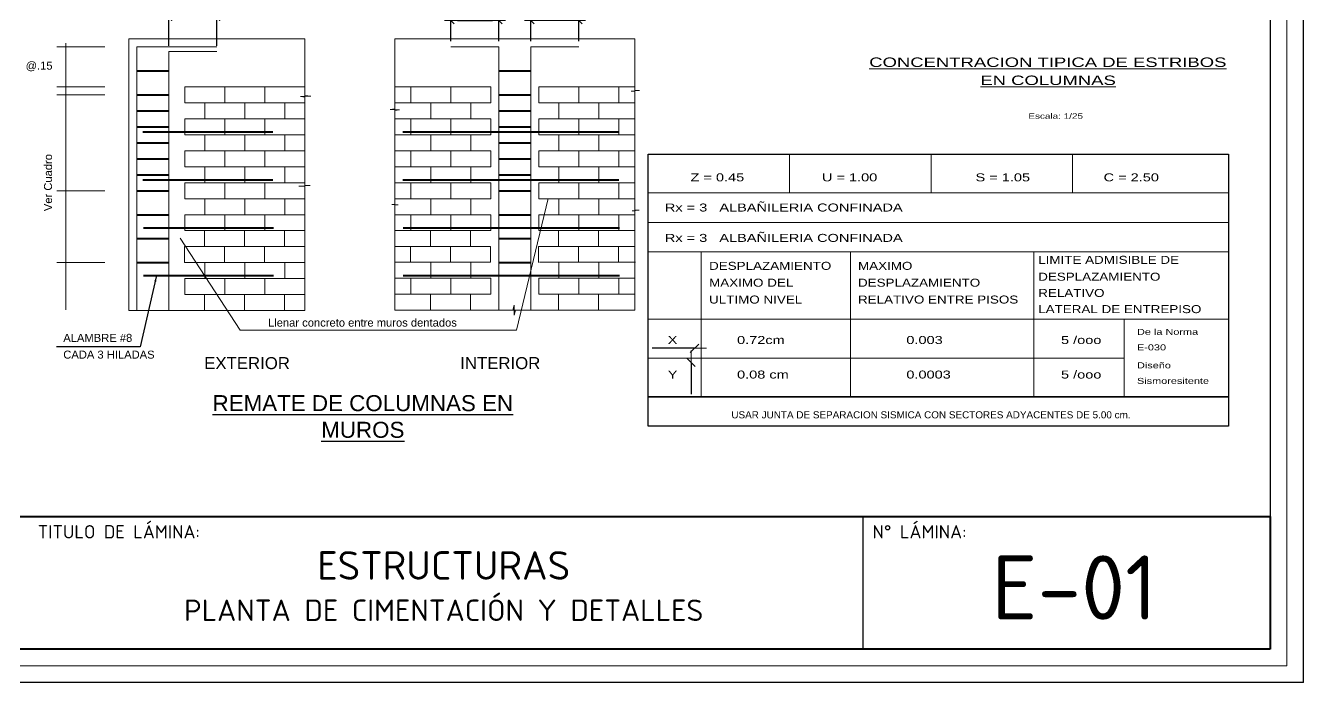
# Model space of a CAD drawing. Header units: millimetres. Extents: x 10559 to 10691, y -16579 to -16550.
# Drawn here: x 10584.19 to 10600.16, y -16579.17 to -16570.96 of the extents above; entities that cross this region are included whole.
import ezdxf

# ---------------------------------------------------------------- set-up
doc = ezdxf.new("R2010")
doc.units = ezdxf.units.MM
for name, color, linetype, lineweight in [('.02', 2, 'Continuous', 20), ('0.1', 1, 'Continuous', 0), ('A-COTAS', 1, 'Continuous', 13), ('ACERO', 4, 'Continuous', 40), ('Cotas', 8, 'Continuous', 13), ('COTAS-01', 1, 'Continuous', 9), ('LAMINA', 7, 'Continuous', 25), ('P4', 144, 'Continuous', 40), ('P6', 255, 'Continuous', 20), ('TEXTOS-CHICOS-03', 8, 'Continuous', 30), ('TITULO', 5, 'Continuous', 15)]:
    doc.layers.add(name, color=color, linetype=linetype, lineweight=lineweight)
doc.layers.add('Texto', color=5, linetype='Continuous')
doc.styles.add('80', font='romans.shx', dxfattribs={"width": 1.25, "oblique": 15, "height": 0.08})
doc.styles.add('ARIAL', font='arial.ttf')
doc.styles.add('R80-50', font='arial.ttf', dxfattribs={"width": 1.3, "height": 0.08})
doc.styles.get("Standard").update_dxf_attribs({"font": 'arial.ttf'})
doc.styles.add('Texto 120', font='arial.ttf', dxfattribs={"width": 1.4, "height": 0.12})
doc.dimstyles.new('1-50', dxfattribs={"dimtxt": 0.08, "dimasz": 0.1, "dimexe": 0.1, "dimexo": 0.1, "dimgap": 0.05, "dimtad": 1, "dimtoh": 1, "dimzin": 4, "dimdsep": 46, "dimtxsty": 'R80-50', "dimblk1": 'TICK1', "dimblk2": 'TICK1', "dimsah": 1, "dimcen": 0.09, "dimclrt": 3, "dimadec": 0, "dimazin": 0, "dimtfac": 1, "dimtix": 1, "dimtmove": 0, "dimatfit": 3, "dimldrblk": 'TICK1', "dimfxl": 1, "dimtolj": 1, "dimtzin": 0, "dimarcsym": 0})
doc.dimstyles.new('25', dxfattribs={"dimtxt": 0.1, "dimasz": 0.08, "dimexe": 0.05, "dimexo": 0.07, "dimgap": 0.05, "dimtad": 2, "dimtih": 1, "dimtoh": 1, "dimlfac": 0.5, "dimzin": 5, "dimdsep": 46, "dimtxsty": 'ARIAL', "dimblk": 'DIMTICK', "dimcen": -0.01, "dimdle": 0.05, "dimclrd": 2, "dimclre": 1, "dimclrt": 7, "dimadec": 0, "dimazin": 0, "dimtfac": 1, "dimtix": 1, "dimtmove": 0, "dimatfit": 3, "dimldrblk": 'ARCHTICK', "dimfxl": 0.05, "dimtvp": 0.166667, "dimtolj": 1, "dimtzin": 0, "dimarcsym": 0})
doc.dimstyles.new('FLECHA', dxfattribs={"dimscale": 0.5, "dimtxt": 0.08, "dimasz": 0.15, "dimexe": 0.15, "dimexo": 0.15, "dimgap": 0.05, "dimtad": 1, "dimlfac": 0.5, "dimzin": 4, "dimdsep": 46, "dimtxsty": '80', "dimcen": 1, "dimdle": 0.3, "dimclrd": 1, "dimclre": 1, "dimclrt": 3, "dimadec": 0, "dimazin": 0, "dimtfac": 1, "dimtix": 1, "dimtmove": 0, "dimatfit": 3, "dimfxl": 1, "dimtolj": 1, "dimtzin": 4, "dimarcsym": 0})

# ---------------------------------------------------------------- blocks, each defined once
blk = doc.blocks.new('TICK1')
at = {"layer": 'COTAS-01'}
blk.add_line((-1, 0), (1, 0), dxfattribs=at)
at = {"layer": 'COTAS-01', "color": 4}
blk.add_line((-0.35, -0.35), (0.35, 0.35), dxfattribs=at)
blk = doc.blocks.new('DIMTICK')
at = {"color": 2}
for p, q in [((-1, 0), (1, 0)), ((0, 1), (0, -1))]:
    blk.add_line(p, q, dxfattribs=at)
at = {"color": 6, "const_width": 0.2}
blk.add_lwpolyline([(-0.5, 0.5), (0.5, -0.5)], dxfattribs=at)
blk = doc.blocks.new('*D150')
at = {"layer": 'Cotas', "color": 1, "lineweight": -2, "transparency": 16777216}
for p, q in [((10590.509, -16571.151), (10590.509, -16570.845)), ((10591.109, -16571.151), (10591.109, -16570.845))]:
    blk.add_line(p, q, dxfattribs=at)
at = {"layer": 'Cotas', "color": 2, "lineweight": -2, "transparency": 16777216}
blk.add_line((10591.029, -16570.895), (10590.589, -16570.895), dxfattribs=at)
at = {"layer": 'Defpoints', "color": 0, "transparency": 16777216}
for p in [(10590.509, -16570.895), (10590.509, -16571.221), (10591.109, -16571.221)]:
    blk.add_point(p, dxfattribs=at)
at = {"layer": 'Cotas', "color": 2, "lineweight": -2, "transparency": 16777216, "xscale": 0.08, "yscale": 0.08, "zscale": 0.08, "rotation": 180}
blk.add_blockref('DIMTICK', (10590.509, -16570.895), dxfattribs=at)
at = {"layer": 'Cotas', "color": 2, "lineweight": -2, "transparency": 16777216, "xscale": 0.08, "yscale": 0.08, "zscale": 0.08}
blk.add_blockref('DIMTICK', (10591.109, -16570.895), dxfattribs=at)
at = {"layer": 'Cotas', "color": 7, "transparency": 16777216, "insert": (10590.809, -16570.794), "char_height": 0.1, "attachment_point": 5, "style": 'ARIAL'}
blk.add_mtext('\\A1;.30', dxfattribs=at)
blk = doc.blocks.new('_ARCHTICK')
at = {"color": 0, "linetype": 'ByBlock', "const_width": 0.15}
blk.add_lwpolyline([(-0.5, -0.5), (0.5, 0.5)], dxfattribs=at)
blk = doc.blocks.new('*D151')
at = {"layer": 'Cotas', "color": 1, "lineweight": -2, "transparency": 16777216}
for p, q in [((10585.984, -16571.211), (10585.984, -16570.806)), ((10586.584, -16571.211), (10586.584, -16570.806))]:
    blk.add_line(p, q, dxfattribs=at)
at = {"layer": 'Cotas', "color": 2, "lineweight": -2, "transparency": 16777216}
blk.add_line((10586.504, -16570.856), (10586.064, -16570.856), dxfattribs=at)
at = {"layer": 'Defpoints', "color": 0, "transparency": 16777216}
for p in [(10585.984, -16570.856), (10585.984, -16571.281), (10586.584, -16571.281)]:
    blk.add_point(p, dxfattribs=at)
at = {"layer": 'Cotas', "color": 2, "lineweight": -2, "transparency": 16777216, "xscale": 0.08, "yscale": 0.08, "zscale": 0.08, "rotation": 180}
blk.add_blockref('DIMTICK', (10585.984, -16570.856), dxfattribs=at)
at = {"layer": 'Cotas', "color": 2, "lineweight": -2, "transparency": 16777216, "xscale": 0.08, "yscale": 0.08, "zscale": 0.08}
blk.add_blockref('DIMTICK', (10586.584, -16570.856), dxfattribs=at)
at = {"layer": 'Cotas', "color": 7, "transparency": 16777216, "insert": (10586.284, -16570.755), "char_height": 0.1, "attachment_point": 5, "style": 'ARIAL'}
blk.add_mtext('\\A1;.30', dxfattribs=at)
blk = doc.blocks.new('*D154')
at = {"layer": 'Cotas', "color": 1, "lineweight": -2, "transparency": 16777216}
for p, q in [((10589.509, -16571.151), (10589.509, -16570.845)), ((10590.109, -16571.151), (10590.109, -16570.845))]:
    blk.add_line(p, q, dxfattribs=at)
at = {"layer": 'Cotas', "color": 2, "lineweight": -2, "transparency": 16777216}
blk.add_line((10589.589, -16570.895), (10590.029, -16570.895), dxfattribs=at)
at = {"layer": 'Defpoints', "color": 0, "transparency": 16777216}
for p in [(10590.109, -16570.895), (10589.509, -16571.221), (10590.109, -16571.221)]:
    blk.add_point(p, dxfattribs=at)
at = {"layer": 'Cotas', "color": 2, "lineweight": -2, "transparency": 16777216, "xscale": 0.08, "yscale": 0.08, "zscale": 0.08, "rotation": 180}
blk.add_blockref('DIMTICK', (10589.509, -16570.895), dxfattribs=at)
at = {"layer": 'Cotas', "color": 2, "lineweight": -2, "transparency": 16777216, "xscale": 0.08, "yscale": 0.08, "zscale": 0.08}
blk.add_blockref('DIMTICK', (10590.109, -16570.895), dxfattribs=at)
at = {"layer": 'Cotas', "color": 7, "transparency": 16777216, "insert": (10589.809, -16570.794), "char_height": 0.1, "attachment_point": 5, "style": 'ARIAL'}
blk.add_mtext('\\A1;.30', dxfattribs=at)
blk = doc.blocks.new('HTRHTRHTR')
for p, q in [((4244.53, -165.78), (4244.53, 437.54)), ((4235.83, 428.85), (4235.83, -157.09)), ((3400.57, -122.31), (4235.83, -122.31)), ((3944.67, -122.31), (3596.93, -122.31)), ((4129.23, -122.31), (4129.23, -157.09)), ((4235.83, -157.09), (3400.57, -157.09)), ((3400.57, -157.09), (4235.83, -157.09)), ((3770.8, -157.09), (3944.67, -157.09)), ((4244.53, -165.78), (3391.88, -165.78))]:
    blk.add_line(p, q)
at = {"layer": 'P4', "color": 7}
for p, q in [((3400.57, -122.31), (4235.83, -122.31)), ((4235.83, -122.31), (4235.83, -157.09)), ((4235.83, -157.09), (3400.57, -157.09))]:
    blk.add_line(p, q, dxfattribs=at)
at = {"layer": 'P6', "color": 7}
for p, q in [((4240.18, 433.19), (4240.18, -161.44)), ((4240.18, -161.44), (3396.22, -161.44))]:
    blk.add_line(p, q, dxfattribs=at)
at = {"char_height": 3.4774, "attachment_point": 1}
for s, width, insert in [('{\\fISOCPEUR|b0|i0|c0|p34;TITULO DE LÁMINA:}', 53.1793, (3913.33, -124.61)), ('{\\fISOCPEUR|b0|i0|c0|p34;N° LÁMINA:}', 41.0566, (4131.75, -124.61))]:
    blk.add_mtext_dynamic_manual_height_columns(s, width=width, gutter_width=1.07, heights=[0], dxfattribs=dict(at, insert=insert))

msp = doc.modelspace()

# ---------------------------------------------------------------- linework, layer by layer
at = {"layer": '.02', "color": 2}
for p, q in [((10585.48413, -16571.12052), (10585.48413, -16574.52052)), ((10585.48413, -16571.12052), (10587.68413, -16571.12052)), ((10587.68413, -16571.12052), (10587.68413, -16574.52052)), ((10588.80852, -16571.12052), (10591.80852, -16571.12052)), ((10588.80852, -16571.12052), (10588.80852, -16571.33619)), ((10591.80852, -16571.12052), (10591.80852, -16571.33619)), ((10588.80852, -16571.33619), (10588.80852, -16574.51639)), ((10591.80852, -16571.33619), (10591.80852, -16574.51639)), ((10586.18413, -16571.72052), (10587.68413, -16571.72052)), ((10587.18413, -16571.72052), (10587.18413, -16571.92052)), ((10589.00852, -16571.72052), (10589.00852, -16571.92052)), ((10590.60852, -16571.72052), (10591.80852, -16571.72052)), ((10587.75832, -16571.83798), (10587.62703, -16571.84358)), ((10587.62703, -16571.84358), (10587.68413, -16571.85198)), ((10587.68413, -16571.83239), (10587.75832, -16571.83798)), ((10591.86565, -16571.76899), (10591.76021, -16571.77476)), ((10591.76021, -16571.77476), (10591.80852, -16571.78052)), ((10591.80852, -16571.76707), (10591.86565, -16571.76899)), ((10587.43413, -16571.92052), (10587.43413, -16572.12052)), ((10588.80852, -16571.99814), (10588.7471, -16572.00606)), ((10588.7471, -16572.00606), (10588.86412, -16572.012)), ((10588.86412, -16572.012), (10588.80852, -16572.01993)), ((10589.25852, -16571.92052), (10589.25852, -16572.12052)), ((10590.60852, -16571.92052), (10591.80852, -16571.92052)), ((10587.18413, -16572.12052), (10587.18413, -16572.32052)), ((10589.00852, -16572.12052), (10589.00852, -16572.32052)), ((10587.43413, -16572.32052), (10587.43413, -16572.52052)), ((10589.25852, -16572.32052), (10589.25852, -16572.52052)), ((10587.18413, -16572.52052), (10587.18413, -16572.72052)), ((10589.00852, -16572.52052), (10589.00852, -16572.72052)), ((10587.43413, -16572.72052), (10587.43413, -16572.92052)), ((10589.25852, -16572.72052), (10589.25852, -16572.92052)), ((10587.18413, -16572.92052), (10587.18413, -16573.12052)), ((10587.7497, -16572.95656), (10587.60926, -16572.96379)), ((10587.60926, -16572.96379), (10587.68413, -16572.96792)), ((10587.68413, -16572.95139), (10587.7497, -16572.95656)), ((10589.00852, -16572.92052), (10589.00852, -16573.12052)), ((10587.43413, -16573.12052), (10587.43413, -16573.32052)), ((10588.80852, -16573.19005), (10588.77002, -16573.19263)), ((10588.77002, -16573.19263), (10588.84993, -16573.19779)), ((10589.25852, -16573.12052), (10589.25852, -16573.32052)), ((10587.18413, -16573.32052), (10587.18413, -16573.52052)), ((10588.84993, -16573.19779), (10588.80852, -16573.20295)), ((10589.00852, -16573.32052), (10589.00852, -16573.52052)), ((10591.85946, -16573.26498), (10591.77419, -16573.27056)), ((10591.80852, -16573.26498), (10591.85946, -16573.26498)), ((10587.42919, -16573.52052), (10587.42919, -16573.72052)), ((10589.25358, -16573.52052), (10589.25358, -16573.72052)), ((10587.17919, -16573.72052), (10587.17919, -16573.92052)), ((10589.00358, -16573.72052), (10589.00358, -16573.92052)), ((10587.43413, -16573.92052), (10587.43413, -16574.12052)), ((10589.25852, -16573.91639), (10589.25852, -16574.11639)), ((10590.61345, -16573.91639), (10591.81345, -16573.91639)), ((10587.18413, -16574.12052), (10587.18413, -16574.32052)), ((10589.00852, -16574.11639), (10589.00852, -16574.31639)), ((10587.42919, -16574.32052), (10587.42919, -16574.52052)), ((10589.25358, -16574.31639), (10589.25358, -16574.51639)), ((10590.28402, -16574.51639), (10590.29986, -16574.45228)), ((10590.29986, -16574.45228), (10590.29986, -16574.57666)), ((10587.68413, -16574.52052), (10585.48413, -16574.52052)), ((10588.80852, -16574.51639), (10591.80852, -16574.51639)), ((10590.29986, -16574.57666), (10590.3157, -16574.51639))]:
    msp.add_line(p, q, dxfattribs=at)
at = {"layer": '0.1', "color": 1}
for p, q in [((10584.58413, -16571.22052), (10585.18413, -16571.22052)), ((10584.69378, -16571.21721), (10584.69378, -16571.17515)), ((10584.69378, -16571.21721), (10584.69378, -16574.51025)), ((10584.58413, -16571.72052), (10585.18413, -16571.72052)), ((10584.58413, -16571.82052), (10585.18413, -16571.82052)), ((10584.58413, -16573.02052), (10585.18413, -16573.02052)), ((10590.32727, -16574.76592), (10590.72421, -16573.11943)), ((10586.87471, -16574.76592), (10586.12657, -16573.61592)), ((10584.58413, -16573.92052), (10585.18413, -16573.92052)), ((10586.87471, -16574.76592), (10590.32727, -16574.76592))]:
    msp.add_line(p, q, dxfattribs=at)
at = {"layer": '0.1', "color": 4}
for p, q in [((10585.58413, -16574.52052), (10585.58413, -16571.22052)), ((10585.58413, -16571.22052), (10586.58413, -16571.22052)), ((10590.10852, -16571.22052), (10589.50852, -16571.22052)), ((10590.10852, -16571.33619), (10590.10852, -16571.22052)), ((10590.50852, -16571.22052), (10591.10852, -16571.22052)), ((10590.50852, -16571.33619), (10590.50852, -16571.22052)), ((10585.98413, -16574.52052), (10585.98413, -16571.28052)), ((10585.98413, -16571.28052), (10586.58413, -16571.28052)), ((10590.10852, -16574.51639), (10590.10852, -16571.33619)), ((10590.50852, -16574.51639), (10590.50852, -16571.33619))]:
    msp.add_line(p, q, dxfattribs=at)
at = {"layer": '0.1', "color": 2}
for p, q in [((10586.18413, -16571.72052), (10586.18413, -16571.92052)), ((10586.68413, -16571.72052), (10586.68413, -16571.92052)), ((10588.80852, -16571.72052), (10590.00852, -16571.72052)), ((10589.50852, -16571.72052), (10589.50852, -16571.92052)), ((10590.00852, -16571.72052), (10590.00852, -16571.92052)), ((10590.60852, -16571.72052), (10590.60852, -16571.92052)), ((10591.10852, -16571.72052), (10591.10852, -16571.92052)), ((10591.60852, -16571.72052), (10591.60852, -16571.92052)), ((10586.18413, -16571.92052), (10587.68413, -16571.92052)), ((10586.43413, -16571.92052), (10586.43413, -16572.12052)), ((10586.93413, -16571.92052), (10586.93413, -16572.12052)), ((10588.80852, -16571.92052), (10590.00852, -16571.92052)), ((10589.75852, -16571.92052), (10589.75852, -16572.12052)), ((10590.85852, -16571.92052), (10590.85852, -16572.12052)), ((10591.35852, -16571.92052), (10591.35852, -16572.12052)), ((10586.18413, -16572.12052), (10587.68413, -16572.12052)), ((10586.18413, -16572.12052), (10586.18413, -16572.32052)), ((10586.68413, -16572.12052), (10586.68413, -16572.32052)), ((10588.80852, -16572.12052), (10590.00852, -16572.12052)), ((10589.50852, -16572.12052), (10589.50852, -16572.32052)), ((10590.00852, -16572.12052), (10590.00852, -16572.32052)), ((10590.60852, -16572.12052), (10590.60852, -16572.32052)), ((10590.60852, -16572.12052), (10591.80852, -16572.12052)), ((10591.10852, -16572.12052), (10591.10852, -16572.32052)), ((10591.60852, -16572.12052), (10591.60852, -16572.32052)), ((10586.18413, -16572.32052), (10587.68413, -16572.32052)), ((10586.43413, -16572.32052), (10586.43413, -16572.52052)), ((10586.93413, -16572.32052), (10586.93413, -16572.52052)), ((10588.80852, -16572.32052), (10590.00852, -16572.32052)), ((10589.75852, -16572.32052), (10589.75852, -16572.52052)), ((10590.60852, -16572.32052), (10591.80852, -16572.32052)), ((10590.85852, -16572.32052), (10590.85852, -16572.52052)), ((10591.35852, -16572.32052), (10591.35852, -16572.52052)), ((10586.18413, -16572.52052), (10587.68413, -16572.52052)), ((10586.18413, -16572.52052), (10586.18413, -16572.72052)), ((10586.68413, -16572.52052), (10586.68413, -16572.72052)), ((10588.80852, -16572.52052), (10590.00852, -16572.52052)), ((10589.50852, -16572.52052), (10589.50852, -16572.72052)), ((10590.00852, -16572.52052), (10590.00852, -16572.72052)), ((10590.60852, -16572.52052), (10590.60852, -16572.72052)), ((10590.60852, -16572.52052), (10591.80852, -16572.52052)), ((10591.10852, -16572.52052), (10591.10852, -16572.72052)), ((10591.60852, -16572.52052), (10591.60852, -16572.72052)), ((10586.18413, -16572.72052), (10587.68413, -16572.72052)), ((10586.43413, -16572.72052), (10586.43413, -16572.92052)), ((10586.93413, -16572.72052), (10586.93413, -16572.92052)), ((10588.80852, -16572.72052), (10590.00852, -16572.72052)), ((10589.75852, -16572.72052), (10589.75852, -16572.92052)), ((10590.60852, -16572.72052), (10591.80852, -16572.72052)), ((10590.85852, -16572.72052), (10590.85852, -16572.92052)), ((10591.35852, -16572.72052), (10591.35852, -16572.92052)), ((10586.18413, -16572.92052), (10587.68413, -16572.92052)), ((10586.18413, -16572.92052), (10586.18413, -16573.12052)), ((10586.68413, -16572.92052), (10586.68413, -16573.12052)), ((10588.80852, -16572.92052), (10590.00852, -16572.92052)), ((10589.50852, -16572.92052), (10589.50852, -16573.12052)), ((10590.00852, -16572.92052), (10590.00852, -16573.12052)), ((10590.60852, -16572.92052), (10590.60852, -16573.12052)), ((10590.60852, -16572.92052), (10591.80852, -16572.92052)), ((10591.10852, -16572.92052), (10591.10852, -16573.12052)), ((10591.60852, -16572.92052), (10591.60852, -16573.12052)), ((10586.18413, -16573.12052), (10587.68413, -16573.12052)), ((10586.43413, -16573.12052), (10586.43413, -16573.32052)), ((10586.93413, -16573.12052), (10586.93413, -16573.32052)), ((10588.80852, -16573.12052), (10590.00852, -16573.12052)), ((10589.75852, -16573.12052), (10589.75852, -16573.32052)), ((10590.60852, -16573.12052), (10591.80852, -16573.12052)), ((10590.85852, -16573.12052), (10590.85852, -16573.32052)), ((10591.35852, -16573.12052), (10591.35852, -16573.32052)), ((10586.18413, -16573.32052), (10587.68413, -16573.32052)), ((10586.18413, -16573.32052), (10586.18413, -16573.52052)), ((10586.68413, -16573.32052), (10586.68413, -16573.52052)), ((10588.80852, -16573.32052), (10590.00852, -16573.32052)), ((10589.50852, -16573.32052), (10589.50852, -16573.52052)), ((10590.00852, -16573.32052), (10590.00852, -16573.52052)), ((10590.60852, -16573.32052), (10591.80852, -16573.32052)), ((10590.60852, -16573.32052), (10590.60852, -16573.52052)), ((10591.10852, -16573.32052), (10591.10852, -16573.52052)), ((10591.60852, -16573.32052), (10591.60852, -16573.52052)), ((10586.18413, -16573.52052), (10587.68413, -16573.52052)), ((10586.42919, -16573.52052), (10586.42919, -16573.72052)), ((10586.92919, -16573.52052), (10586.92919, -16573.72052)), ((10588.80852, -16573.52052), (10590.00852, -16573.52052)), ((10589.75358, -16573.52052), (10589.75358, -16573.72052)), ((10590.60852, -16573.52052), (10591.80852, -16573.52052)), ((10590.85358, -16573.52052), (10590.85358, -16573.72052)), ((10591.35358, -16573.52052), (10591.35358, -16573.72052)), ((10586.17919, -16573.72052), (10586.17919, -16573.92052)), ((10586.17919, -16573.72052), (10587.68413, -16573.72052)), ((10586.67919, -16573.72052), (10586.67919, -16573.92052)), ((10588.80852, -16573.72052), (10590.00358, -16573.72052)), ((10589.50358, -16573.72052), (10589.50358, -16573.92052)), ((10590.00358, -16573.72052), (10590.00358, -16573.91639)), ((10590.60358, -16573.72052), (10590.60358, -16573.92052)), ((10590.60358, -16573.72052), (10591.80852, -16573.72052)), ((10591.10358, -16573.72052), (10591.10358, -16573.92052)), ((10591.60358, -16573.72052), (10591.60358, -16573.92052)), ((10586.17919, -16573.92052), (10587.67919, -16573.92052)), ((10586.43413, -16573.92052), (10586.43413, -16574.12052)), ((10586.93413, -16573.92052), (10586.93413, -16574.12052)), ((10588.81345, -16573.91639), (10590.00358, -16573.91639)), ((10589.75852, -16573.91639), (10589.75852, -16574.11639)), ((10590.85852, -16573.91639), (10590.85852, -16574.11639)), ((10591.35852, -16573.91639), (10591.35852, -16574.11639)), ((10586.18413, -16574.12052), (10587.68413, -16574.12052)), ((10586.18413, -16574.12052), (10586.18413, -16574.32052)), ((10586.68413, -16574.12052), (10586.68413, -16574.32052)), ((10588.80852, -16574.11639), (10590.00852, -16574.11639)), ((10589.50852, -16574.11639), (10589.50852, -16574.31639)), ((10590.00852, -16574.11639), (10590.00852, -16574.31639)), ((10590.60852, -16574.11639), (10590.60852, -16574.31639)), ((10590.60852, -16574.11639), (10591.80852, -16574.11639)), ((10591.10852, -16574.11639), (10591.10852, -16574.31639)), ((10591.60852, -16574.11639), (10591.60852, -16574.31639)), ((10586.18413, -16574.32052), (10587.68413, -16574.32052)), ((10586.42919, -16574.32052), (10586.42919, -16574.52052)), ((10586.92919, -16574.32052), (10586.92919, -16574.52052)), ((10588.80852, -16574.31639), (10590.00852, -16574.31639)), ((10589.75358, -16574.31639), (10589.75358, -16574.51639)), ((10590.60852, -16574.31639), (10591.80852, -16574.31639)), ((10590.85358, -16574.31639), (10590.85358, -16574.51639)), ((10591.35358, -16574.31639), (10591.35358, -16574.51639))]:
    msp.add_line(p, q, dxfattribs=at)
at = {"layer": '0.1', "color": 3}
msp.add_line((10591.77419, -16573.27056), (10591.80852, -16573.27613), dxfattribs=at)
at = {"layer": 'ACERO', "color": 3}
for p, q in [((10585.58413, -16571.52052), (10585.98413, -16571.52052)), ((10590.10852, -16571.52052), (10590.50852, -16571.52052)), ((10585.58413, -16571.82052), (10585.98413, -16571.82052)), ((10590.10852, -16571.82052), (10590.50852, -16571.82052)), ((10585.58413, -16572.02052), (10585.98413, -16572.02052)), ((10590.10852, -16572.02052), (10590.50852, -16572.02052)), ((10585.58413, -16572.22052), (10585.98413, -16572.22052)), ((10590.10852, -16572.22052), (10590.50852, -16572.22052)), ((10585.58413, -16572.42052), (10585.98413, -16572.42052)), ((10590.10852, -16572.42052), (10590.50852, -16572.42052)), ((10585.58413, -16572.62052), (10585.98413, -16572.62052)), ((10590.10852, -16572.62052), (10590.50852, -16572.62052)), ((10585.58413, -16572.82052), (10585.98413, -16572.82052)), ((10590.10852, -16572.82052), (10590.50852, -16572.82052)), ((10585.58413, -16573.02052), (10585.98413, -16573.02052)), ((10590.10852, -16573.02052), (10590.50852, -16573.02052)), ((10585.58413, -16573.32052), (10585.98413, -16573.32052)), ((10590.10852, -16573.32052), (10590.50852, -16573.32052)), ((10585.58413, -16573.62052), (10585.98413, -16573.62052)), ((10590.10852, -16573.62052), (10590.50852, -16573.62052)), ((10585.58413, -16573.92052), (10585.98413, -16573.92052)), ((10590.10852, -16573.92052), (10590.50852, -16573.92052))]:
    msp.add_line(p, q, dxfattribs=at)
at = {"layer": 'ACERO', "color": 4}
for p, q in [((10585.65986, -16572.28624), (10587.28413, -16572.28624)), ((10588.90852, -16572.28624), (10591.60852, -16572.28624)), ((10585.65986, -16572.88624), (10587.28413, -16572.88624)), ((10588.90852, -16572.88624), (10591.60852, -16572.88624)), ((10585.66479, -16573.48624), (10587.28906, -16573.48624)), ((10588.91345, -16573.48624), (10591.61345, -16573.48624)), ((10585.66479, -16574.08212), (10587.28906, -16574.08212)), ((10588.91345, -16574.08212), (10591.61345, -16574.08212))]:
    msp.add_line(p, q, dxfattribs=at)
at = {"layer": 'COTAS-01'}
for p, q in [((10593.74149, -16573.04786), (10593.74149, -16572.56327)), ((10595.51024, -16573.04786), (10595.51024, -16572.56327)), ((10597.27899, -16573.04786), (10597.27899, -16572.56327)), ((10597.92114, -16574.62804), (10597.92114, -16575.59722))]:
    msp.add_line(p, q, dxfattribs=at)
for points in [[(10591.97274, -16573.04786), (10599.22583, -16573.04786)], [(10591.97274, -16573.41657), (10599.22583, -16573.41657)], [(10591.97274, -16573.78528), (10599.22583, -16573.78528)], [(10592.63799, -16575.59722), (10592.63799, -16573.78528)], [(10594.50423, -16575.59722), (10594.50423, -16573.78528)], [(10596.7947, -16575.59722), (10596.7947, -16573.78528)], [(10591.97274, -16574.62804), (10599.22583, -16574.62804)], [(10591.97274, -16575.11263), (10597.92114, -16575.11263)]]:
    msp.add_lwpolyline(points, dxfattribs=at)
at = {"layer": 'LAMINA', "color": 2, "linetype": 'Continuous'}
for points in [[(10591.97274, -16572.56327), (10599.22583, -16572.56327), (10599.22583, -16575.59722), (10591.97274, -16575.59722)], [(10591.97274, -16575.59722), (10599.22583, -16575.59722), (10599.22583, -16575.96394), (10591.97274, -16575.96394)]]:
    msp.add_lwpolyline(points, close=True, dxfattribs=at)

# ---------------------------------------------------------------- block references
at = {"color": 251, "lineweight": 60, "xscale": 0.04776345228451045, "yscale": 0.04776345228451045, "zscale": 0.04776345228451045}
msp.add_blockref('HTRHTRHTR', (10397.43003, -16571.25012), dxfattribs=at)

# ---------------------------------------------------------------- texts
at = {"attachment_point": 1}
for s, width, insert, char_height in [('\\pxqc;{\\fISOCPEUR|b0|i0|c0|p34;ESTRUCTURAS}', 10.4764216, (10584.18003, -16577.52754), 0.3565297), ('{\\fISOCPEUR|b1|i0|c0|p34;E-01}', 0.5413358, (10596.26358, -16577.58069), 0.8021917), ('\\pxqc;{\\fISOCPEUR|b0|i0|c0|p34;PLANTA DE CIMENTACIÓN Y DETALLES}', 10.4764216, (10584.18003, -16578.13233), 0.2673972)]:
    msp.add_mtext_dynamic_manual_height_columns(s, width=width, gutter_width=0.05502, heights=[0], dxfattribs=dict(at, insert=insert, char_height=char_height))
at = {"layer": 'Texto', "ltscale": 1.5, "style": 'ARIAL'}
for s, p in [('@.15', (10584.19345, -16571.5076)), ('Llenar concreto entre muros dentados', (10587.2225, -16574.71988)), ('ALAMBRE #8', (10584.6639, -16574.91054)), ('CADA 3 HILADAS', (10584.6639, -16575.11998))]:
    msp.add_text(s, height=0.1, dxfattribs=at).set_placement(p)
msp.add_text('Ver Cuadro', height=0.1, rotation=90, dxfattribs=at).set_placement((10584.52309, -16573.27664))
at = {"layer": 'Texto', "style": 'ARIAL'}
for s, p in [('EXTERIOR', (10586.42523, -16575.25131)), ('         INTERIOR', (10589.1009, -16575.25131))]:
    msp.add_text(s, height=0.15, dxfattribs=at).set_placement(p)
at = {"layer": 'Texto', "linetype": 'Continuous', "style": 'ARIAL'}
msp.add_text('USAR JUNTA DE SEPARACION SISMICA CON SECTORES ADYACENTES DE 5.00 cm.', height=0.0886667, dxfattribs=at).set_placement((10593.01363, -16575.86697, -57.13694))
at = {"layer": 'Texto', "insert": (10588.4075, -16575.84489), "char_height": 0.2, "width": 4.3770508, "attachment_point": 5, "style": 'ARIAL'}
msp.add_mtext('{\\LREMATE DE COLUMNAS EN MUROS}', dxfattribs=at)
at = {"layer": 'TEXTOS-CHICOS-03', "ltscale": 0.5, "style": 'R80-50'}
for s, height, width, p in [('Escala: 1/25', 0.0682644, 1.3, (10596.72591, -16572.1217)), ('Z = 0.45', 0.1, 1.3, (10592.50267, -16572.90414)), ('U = 1.00', 0.1, 1.3, (10594.14555, -16572.90414)), ('S = 1.05', 0.1, 1.3, (10596.06508, -16572.90414)), ('C = 2.50', 0.1, 1.3, (10597.66578, -16572.90414)), ('Rx = 3   ALBAÑILERIA CONFINADA', 0.1, 1.3, (10592.18226, -16573.2811)), ('Rx = 3   ALBAÑILERIA CONFINADA', 0.1, 1.3, (10592.18226, -16573.661)), ('LIMITE ADMISIBLE DE', 0.1, 1.2, (10596.84822, -16573.93541)), ('DESPLAZAMIENTO', 0.1, 1.2, (10592.73505, -16574.01027)), ('MAXIMO', 0.1, 1.2, (10594.59616, -16574.01027)), ('MAXIMO DEL', 0.1, 1.2, (10592.73505, -16574.22096)), ('DESPLAZAMIENTO', 0.1, 1.2, (10594.59616, -16574.22096)), ('DESPLAZAMIENTO', 0.1, 1.2, (10596.84822, -16574.1461)), ('RELATIVO', 0.1, 1.2, (10596.84822, -16574.34931)), ('ULTIMO NIVEL', 0.1, 1.2, (10592.73505, -16574.43165)), ('RELATIVO ENTRE PISOS', 0.1, 1.2, (10594.59616, -16574.43165)), ('LATERAL DE ENTREPISO', 0.1, 1.2, (10596.84822, -16574.55142)), ('De la Norma', 0.075, 1.3, (10598.08293, -16574.82292)), ('X', 0.1, 1.3, (10592.21799, -16574.93731)), ('0.72cm', 0.1, 1.3, (10593.0846, -16574.93731)), ('0.003 ', 0.1, 1.3, (10595.20049, -16574.93731)), ('5 /ooo', 0.1, 1.3, (10597.13338, -16574.93731)), ('E-030', 0.075, 1.3, (10598.08293, -16575.01736)), ('Y', 0.1, 1.3, (10592.21799, -16575.36922)), ('0.08 cm', 0.1, 1.3, (10593.0846, -16575.36922)), ('0.0003', 0.1, 1.3, (10595.20049, -16575.36922)), ('5 /ooo', 0.1, 1.3, (10597.13338, -16575.36922)), ('Diseño', 0.075, 1.3, (10598.08293, -16575.24172)), ('Sismoresitente', 0.075, 1.3, (10598.08293, -16575.43616))]:
    msp.add_text(s, height=height, dxfattribs=dict(at, width=width)).set_placement(p)
at = {"layer": 'TITULO', "style": 'Texto 120', "width": 1.4}
for s, p in [('%%UCONCENTRACION TIPICA DE ESTRIBOS', (10594.73618, -16571.47398)), ('%%UEN COLUMNAS', (10596.12512, -16571.69976))]:
    msp.add_text(s, height=0.118074, dxfattribs=at).set_placement(p)

# ---------------------------------------------------------------- dimensions: what is measured, and where the dimension line sits
at = {"layer": 'Cotas'}
for base, p1, p2, picture, middle in [((10585.98413, -16570.85622), (10586.58413, -16571.28052), (10585.98413, -16571.28052), '*D151', (10586.28413, -16570.75513)), ((10590.10852, -16570.89484), (10589.50852, -16571.22052), (10590.10852, -16571.22052), '*D154', (10589.80852, -16570.79374)), ((10590.50852, -16570.89484), (10591.10852, -16571.22052), (10590.50852, -16571.22052), '*D150', (10590.80852, -16570.79374))]:
    dim = msp.add_linear_dim(base=base, p1=p1, p2=p2, dimstyle='25', dxfattribs=at)
    dim.commit()
    dim.dimension.update_dxf_attribs({"geometry": picture, "text_midpoint": middle})

# ---------------------------------------------------------------- leaders
at = {"layer": 'A-COTAS', "color": 1}
msp.add_leader([(10585.8308, -16574.08212), (10585.62392, -16574.97111), (10584.57828, -16574.97111)], dimstyle='FLECHA', dxfattribs=at)
at = {"layer": 'COTAS-01'}
for points, override in [([(10592.55235, -16574.99149), (10592.02356, -16574.99149)], {"dimasz": 0.15, "dimgap": 0.05, "dimtad": 0}), ([(10592.50925, -16575.16665), (10592.50925, -16575.5658)], {"dimasz": 0.15, "dimtad": 0})]:
    msp.add_leader(points, dimstyle='1-50', override=override, dxfattribs=at)

doc.saveas('drawing.dxf')
